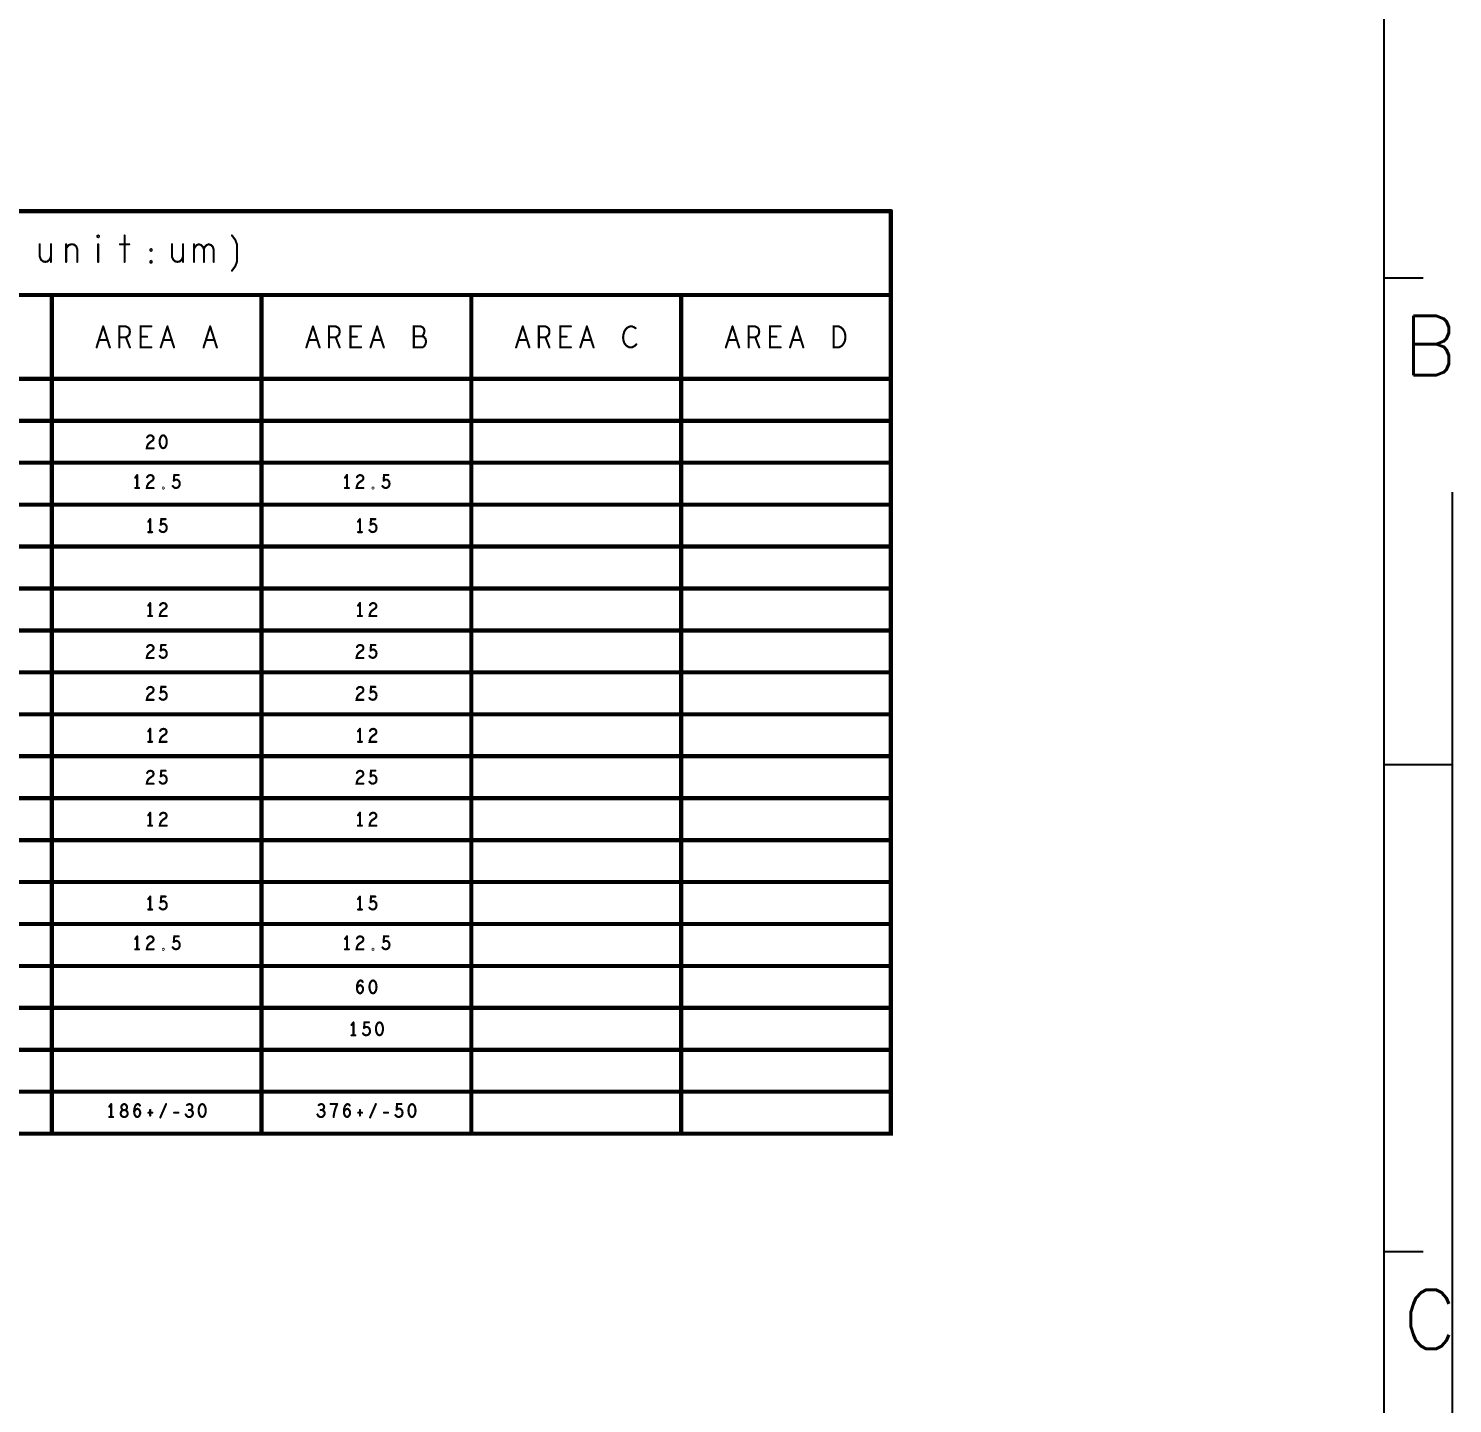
# Model space of a CAD drawing. Header units: millimetres. Extents: x 3362 to 3827, y -139 to 191.
# Drawn here: x 3741 to 3827.2, y 24.8 to 108.1 of the extents above; entities that cross this region are included whole.
import ezdxf

# ---------------------------------------------------------------- set-up
doc = ezdxf.new("R2010")
doc.units = ezdxf.units.MM
doc.header["$LTSCALE"] = 23.1
doc.linetypes.add('PHANTOM', pattern=[29.5, 9.5, -1.5, 3, -1.5, 3, -1.5, 9.5])
doc.layers.get('0').update_dxf_attribs({"linetype": 'CONTINUOUS'})
doc.layers.add('0PAPERF', color=2, linetype='PHANTOM', plot=False)
doc.styles.add('SIMPLEX', font='simplex.shx')

# ---------------------------------------------------------------- blocks, each defined once
blk = doc.blocks.new('PAD_R1')
at = {"const_width": 0.5}
blk.add_lwpolyline([(0.25, 0, 1), (-0.25, 0, 1)], format="xyb", close=True, dxfattribs=at)

msp = doc.modelspace()

# ---------------------------------------------------------------- linework, layer by layer
for p, q in [((3823.1, -133.505), (3823.1, 181.48)), ((3823.1, 93.001), (3825.46, 93.001)), ((3823.1, 63.508), (3827.229, 63.508)), ((3823.1, 34.015), (3825.46, 34.015))]:
    msp.add_line(p, q)
for points, const_width in [([(3793.227, 97.034), (3670.037, 97.034)], 0.254), ([(3780.771, 91.954), (3793.227, 91.954), (3793.227, 97.034)], 0.254), ([(3741.695, 95.027), (3741.695, 94.28), (3741.774, 94.094), (3741.894, 93.987), (3742.033, 93.96), (3742.172, 93.987), (3742.291, 94.094), (3742.371, 94.28)], 0.127), ([(3742.371, 93.96), (3742.371, 95.027)], 0.127), ([(3743.295, 94.76), (3743.375, 94.894), (3743.494, 95), (3743.653, 95.027), (3743.792, 95), (3743.912, 94.894), (3743.971, 94.707), (3743.971, 93.96)], 0.127), ([(3743.295, 93.96), (3743.295, 95.027)], 0.127), ([(3745.233, 95.027), (3745.233, 93.96)], 0.127), ([(3746.555, 95.027), (3747.112, 95.027)], 0.127), ([(3746.834, 95.56), (3746.834, 93.96)], 0.127), ([(3749.696, 95.027), (3749.696, 94.28), (3749.775, 94.094), (3749.895, 93.987), (3750.034, 93.96), (3750.173, 93.987), (3750.292, 94.094), (3750.372, 94.28)], 0.127), ([(3750.372, 93.96), (3750.372, 95.027)], 0.127), ([(3751.037, 94.734), (3751.097, 94.867), (3751.196, 94.974), (3751.336, 95.027), (3751.475, 94.974), (3751.574, 94.867), (3751.634, 94.734), (3751.634, 93.96)], 0.127), ([(3751.037, 93.96), (3751.037, 95.027)], 0.127), ([(3751.634, 94.734), (3751.694, 94.867), (3751.793, 94.974), (3751.933, 95.027), (3752.072, 94.974), (3752.171, 94.867), (3752.231, 94.707), (3752.231, 93.96)], 0.127), ([(3753.334, 93.427), (3753.533, 93.693), (3753.632, 93.96), (3753.632, 95.027), (3753.533, 95.294), (3753.334, 95.56)], 0.127), ([(3793.227, 91.954), (3793.227, 41.154), (3725.917, 41.154), (3725.917, 91.954), (3742.503, 91.954)], 0.254), ([(3742.427, 91.954), (3742.427, 41.154)], 0.254), ([(3742.503, 91.954), (3755.623, 91.954)], 0.254), ([(3755.127, 91.954), (3755.127, 41.154)], 0.254), ([(3755.623, 91.954), (3768.071, 91.954)], 0.254), ([(3767.827, 91.954), (3767.827, 41.154)], 0.254), ([(3768.071, 91.954), (3780.771, 91.954)], 0.254), ([(3780.527, 91.954), (3780.527, 41.154)], 0.254), ([(3745.136, 88.779), (3745.538, 90.049)], 0.127), ([(3745.538, 90.049), (3745.94, 88.779)], 0.127), ([(3746.512, 88.779), (3746.512, 90.049), (3746.914, 90.049), (3747.043, 89.985), (3747.123, 89.9), (3747.155, 89.731), (3747.123, 89.562), (3747.027, 89.456), (3746.914, 89.392), (3746.512, 89.392)], 0.127), ([(3748.451, 88.779), (3747.807, 88.779), (3747.807, 90.049), (3748.451, 90.049)], 0.127), ([(3749.022, 88.779), (3749.424, 90.049)], 0.127), ([(3749.424, 90.049), (3749.826, 88.779)], 0.127), ([(3751.613, 88.779), (3752.015, 90.049)], 0.127), ([(3752.015, 90.049), (3752.417, 88.779)], 0.127), ([(3757.836, 88.779), (3758.238, 90.049)], 0.127), ([(3758.238, 90.049), (3758.64, 88.779)], 0.127), ([(3759.212, 88.779), (3759.212, 90.049), (3759.614, 90.049), (3759.743, 89.985), (3759.823, 89.9), (3759.855, 89.731), (3759.823, 89.562), (3759.727, 89.456), (3759.614, 89.392), (3759.212, 89.392)], 0.127), ([(3761.151, 88.779), (3760.507, 88.779), (3760.507, 90.049), (3761.151, 90.049)], 0.127), ([(3761.722, 88.779), (3762.124, 90.049)], 0.127), ([(3762.124, 90.049), (3762.526, 88.779)], 0.127), ([(3764.844, 89.456), (3764.908, 89.519), (3764.956, 89.625), (3764.989, 89.773), (3764.956, 89.9), (3764.892, 89.985), (3764.779, 90.049), (3764.345, 90.049), (3764.345, 88.779), (3764.876, 88.779), (3764.989, 88.863), (3765.053, 88.99), (3765.085, 89.138), (3765.053, 89.287), (3764.956, 89.414), (3764.844, 89.456), (3764.345, 89.456)], 0.127), ([(3770.536, 88.779), (3770.938, 90.049)], 0.127), ([(3770.938, 90.049), (3771.34, 88.779)], 0.127), ([(3771.912, 88.779), (3771.912, 90.049), (3772.314, 90.049), (3772.443, 89.985), (3772.523, 89.9), (3772.555, 89.731), (3772.523, 89.562), (3772.427, 89.456), (3772.314, 89.392), (3771.912, 89.392)], 0.127), ([(3773.851, 88.779), (3773.207, 88.779), (3773.207, 90.049), (3773.851, 90.049)], 0.127), ([(3774.422, 88.779), (3774.824, 90.049)], 0.127), ([(3774.824, 90.049), (3775.226, 88.779)], 0.127), ([(3777.769, 89.943), (3777.672, 90.006), (3777.56, 90.049), (3777.431, 90.049), (3777.286, 89.985), (3777.174, 89.879), (3777.093, 89.752), (3777.029, 89.541), (3777.013, 89.35), (3777.045, 89.16), (3777.093, 89.033), (3777.19, 88.906), (3777.303, 88.821), (3777.415, 88.779), (3777.528, 88.779), (3777.64, 88.821), (3777.737, 88.884), (3777.817, 88.969)], 0.127), ([(3783.236, 88.779), (3783.638, 90.049)], 0.127), ([(3783.638, 90.049), (3784.04, 88.779)], 0.127), ([(3784.612, 88.779), (3784.612, 90.049), (3785.014, 90.049), (3785.143, 89.985), (3785.223, 89.9), (3785.255, 89.731), (3785.223, 89.562), (3785.127, 89.456), (3785.014, 89.392), (3784.612, 89.392)], 0.127), ([(3786.551, 88.779), (3785.907, 88.779), (3785.907, 90.049), (3786.551, 90.049)], 0.127), ([(3787.122, 88.779), (3787.524, 90.049)], 0.127), ([(3787.524, 90.049), (3787.926, 88.779)], 0.127), ([(3745.795, 89.223), (3745.281, 89.223)], 0.127), ([(3746.914, 89.392), (3747.155, 88.779)], 0.127), ([(3748.193, 89.435), (3747.807, 89.435)], 0.127), ([(3749.682, 89.223), (3749.167, 89.223)], 0.127), ([(3752.272, 89.223), (3751.758, 89.223)], 0.127), ([(3758.495, 89.223), (3757.981, 89.223)], 0.127), ([(3759.614, 89.392), (3759.855, 88.779)], 0.127), ([(3760.893, 89.435), (3760.507, 89.435)], 0.127), ([(3762.382, 89.223), (3761.867, 89.223)], 0.127), ([(3771.195, 89.223), (3770.681, 89.223)], 0.127), ([(3772.314, 89.392), (3772.555, 88.779)], 0.127), ([(3773.593, 89.435), (3773.207, 89.435)], 0.127), ([(3775.082, 89.223), (3774.567, 89.223)], 0.127), ([(3783.895, 89.223), (3783.381, 89.223)], 0.127), ([(3785.014, 89.392), (3785.255, 88.779)], 0.127), ([(3786.293, 89.435), (3785.907, 89.435)], 0.127), ([(3787.782, 89.223), (3787.267, 89.223)], 0.127), ([(3670.037, 86.874), (3793.227, 86.874)], 0.254), ([(3670.037, 84.334), (3793.227, 84.334)], 0.254), ([(3748.198, 83.326), (3748.256, 83.405), (3748.324, 83.444), (3748.402, 83.457), (3748.5, 83.431), (3748.568, 83.365), (3748.587, 83.287), (3748.578, 83.208), (3748.539, 83.142), (3748.344, 83.011), (3748.256, 82.919), (3748.198, 82.788), (3748.178, 82.67), (3748.587, 82.67)], 0.127), ([(3670.037, 81.794), (3793.227, 81.794)], 0.254), ([(3747.596, 81.049), (3747.479, 80.891)], 0.127), ([(3747.596, 80.261), (3747.596, 81.049)], 0.127), ([(3748.198, 80.917), (3748.256, 80.996), (3748.324, 81.035), (3748.402, 81.049), (3748.5, 81.022), (3748.568, 80.957), (3748.587, 80.878), (3748.578, 80.799), (3748.539, 80.734), (3748.344, 80.602), (3748.256, 80.511), (3748.198, 80.379), (3748.178, 80.261), (3748.587, 80.261)], 0.127), ([(3749.812, 80.707), (3749.841, 81.049), (3750.104, 81.049)], 0.127), ([(3760.296, 81.049), (3760.179, 80.891)], 0.127), ([(3760.296, 80.261), (3760.296, 81.049)], 0.127), ([(3760.898, 80.917), (3760.956, 80.996), (3761.024, 81.035), (3761.102, 81.049), (3761.2, 81.022), (3761.268, 80.957), (3761.287, 80.878), (3761.278, 80.799), (3761.239, 80.734), (3761.044, 80.602), (3760.956, 80.511), (3760.898, 80.379), (3760.878, 80.261), (3761.287, 80.261)], 0.127), ([(3762.512, 80.707), (3762.541, 81.049), (3762.804, 81.049)], 0.127), ([(3747.479, 80.261), (3747.712, 80.261)], 0.127), ([(3749.744, 80.379), (3749.802, 80.314), (3749.87, 80.274), (3749.958, 80.261), (3750.045, 80.287), (3750.113, 80.34), (3750.162, 80.432), (3750.172, 80.537), (3750.153, 80.642), (3750.104, 80.707), (3750.036, 80.76), (3749.967, 80.773), (3749.899, 80.76), (3749.812, 80.707)], 0.127), ([(3760.179, 80.261), (3760.412, 80.261)], 0.127), ([(3762.444, 80.379), (3762.502, 80.314), (3762.57, 80.274), (3762.658, 80.261), (3762.745, 80.287), (3762.813, 80.34), (3762.862, 80.432), (3762.872, 80.537), (3762.853, 80.642), (3762.804, 80.707), (3762.736, 80.76), (3762.667, 80.773), (3762.599, 80.76), (3762.512, 80.707)], 0.127), ([(3685.277, 79.254), (3793.227, 79.254)], 0.254), ([(3748.383, 78.377), (3748.266, 78.22)], 0.127), ([(3748.266, 77.59), (3748.5, 77.59)], 0.127), ([(3748.383, 77.59), (3748.383, 78.377)], 0.127), ([(3748.956, 77.708), (3749.015, 77.642), (3749.083, 77.603), (3749.17, 77.59), (3749.258, 77.616), (3749.326, 77.669), (3749.375, 77.761), (3749.384, 77.865), (3749.365, 77.97), (3749.316, 78.036), (3749.248, 78.088), (3749.18, 78.102), (3749.112, 78.088), (3749.024, 78.036)], 0.127), ([(3749.024, 78.036), (3749.053, 78.377), (3749.316, 78.377)], 0.127), ([(3761.083, 78.377), (3760.966, 78.22)], 0.127), ([(3760.966, 77.59), (3761.2, 77.59)], 0.127), ([(3761.083, 77.59), (3761.083, 78.377)], 0.127), ([(3761.656, 77.708), (3761.715, 77.642), (3761.783, 77.603), (3761.87, 77.59), (3761.958, 77.616), (3762.026, 77.669), (3762.075, 77.761), (3762.084, 77.865), (3762.065, 77.97), (3762.016, 78.036), (3761.948, 78.088), (3761.88, 78.102), (3761.812, 78.088), (3761.724, 78.036)], 0.127), ([(3761.724, 78.036), (3761.753, 78.377), (3762.016, 78.377)], 0.127), ([(3670.037, 76.714), (3793.227, 76.714)], 0.254), ([(3670.037, 74.174), (3793.227, 74.174)], 0.254), ([(3748.383, 73.297), (3748.266, 73.14)], 0.127), ([(3748.383, 72.51), (3748.383, 73.297)], 0.127), ([(3748.985, 73.166), (3749.044, 73.245), (3749.112, 73.284), (3749.19, 73.297), (3749.287, 73.271), (3749.355, 73.205), (3749.375, 73.127), (3749.365, 73.048), (3749.326, 72.982), (3749.131, 72.851), (3749.044, 72.759), (3748.985, 72.628), (3748.966, 72.51), (3749.375, 72.51)], 0.127), ([(3761.083, 73.297), (3760.966, 73.14)], 0.127), ([(3761.083, 72.51), (3761.083, 73.297)], 0.127), ([(3761.685, 73.166), (3761.744, 73.245), (3761.812, 73.284), (3761.89, 73.297), (3761.987, 73.271), (3762.055, 73.205), (3762.075, 73.127), (3762.065, 73.048), (3762.026, 72.982), (3761.831, 72.851), (3761.744, 72.759), (3761.685, 72.628), (3761.666, 72.51), (3762.075, 72.51)], 0.127), ([(3748.266, 72.51), (3748.5, 72.51)], 0.127), ([(3760.966, 72.51), (3761.2, 72.51)], 0.127), ([(3670.037, 71.634), (3793.227, 71.634)], 0.254), ([(3748.198, 70.626), (3748.256, 70.705), (3748.324, 70.744), (3748.402, 70.757), (3748.5, 70.731), (3748.568, 70.665), (3748.587, 70.587), (3748.578, 70.508), (3748.539, 70.442), (3748.344, 70.311), (3748.256, 70.219), (3748.198, 70.088), (3748.178, 69.97), (3748.587, 69.97)], 0.127), ([(3749.024, 70.416), (3749.053, 70.757), (3749.316, 70.757)], 0.127), ([(3760.898, 70.626), (3760.956, 70.705), (3761.024, 70.744), (3761.102, 70.757), (3761.2, 70.731), (3761.268, 70.665), (3761.287, 70.587), (3761.278, 70.508), (3761.239, 70.442), (3761.044, 70.311), (3760.956, 70.219), (3760.898, 70.088), (3760.878, 69.97), (3761.287, 69.97)], 0.127), ([(3761.724, 70.416), (3761.753, 70.757), (3762.016, 70.757)], 0.127), ([(3748.956, 70.088), (3749.015, 70.022), (3749.083, 69.983), (3749.17, 69.97), (3749.258, 69.996), (3749.326, 70.049), (3749.375, 70.141), (3749.384, 70.245), (3749.365, 70.35), (3749.316, 70.416), (3749.248, 70.468), (3749.18, 70.482), (3749.112, 70.468), (3749.024, 70.416)], 0.127), ([(3761.656, 70.088), (3761.715, 70.022), (3761.783, 69.983), (3761.87, 69.97), (3761.958, 69.996), (3762.026, 70.049), (3762.075, 70.141), (3762.084, 70.245), (3762.065, 70.35), (3762.016, 70.416), (3761.948, 70.468), (3761.88, 70.482), (3761.812, 70.468), (3761.724, 70.416)], 0.127), ([(3670.037, 69.094), (3793.227, 69.094)], 0.254), ([(3748.198, 68.086), (3748.256, 68.165), (3748.324, 68.204), (3748.402, 68.217), (3748.5, 68.191), (3748.568, 68.125), (3748.587, 68.047), (3748.578, 67.968), (3748.539, 67.902), (3748.344, 67.771), (3748.256, 67.679), (3748.198, 67.548), (3748.178, 67.43), (3748.587, 67.43)], 0.127), ([(3749.024, 67.876), (3749.053, 68.217), (3749.316, 68.217)], 0.127), ([(3760.898, 68.086), (3760.956, 68.165), (3761.024, 68.204), (3761.102, 68.217), (3761.2, 68.191), (3761.268, 68.125), (3761.287, 68.047), (3761.278, 67.968), (3761.239, 67.902), (3761.044, 67.771), (3760.956, 67.679), (3760.898, 67.548), (3760.878, 67.43), (3761.287, 67.43)], 0.127), ([(3761.724, 67.876), (3761.753, 68.217), (3762.016, 68.217)], 0.127), ([(3748.956, 67.548), (3749.015, 67.482), (3749.083, 67.443), (3749.17, 67.43), (3749.258, 67.456), (3749.326, 67.509), (3749.375, 67.601), (3749.384, 67.705), (3749.365, 67.81), (3749.316, 67.876), (3749.248, 67.928), (3749.18, 67.942), (3749.112, 67.928), (3749.024, 67.876)], 0.127), ([(3761.656, 67.548), (3761.715, 67.482), (3761.783, 67.443), (3761.87, 67.43), (3761.958, 67.456), (3762.026, 67.509), (3762.075, 67.601), (3762.084, 67.705), (3762.065, 67.81), (3762.016, 67.876), (3761.948, 67.928), (3761.88, 67.942), (3761.812, 67.928), (3761.724, 67.876)], 0.127), ([(3685.277, 58.934), (3670.037, 58.934), (3670.037, 61.474), (3670.037, 64.014), (3670.037, 66.554), (3793.227, 66.554)], 0.254), ([(3748.383, 65.677), (3748.266, 65.52)], 0.127), ([(3748.383, 64.89), (3748.383, 65.677)], 0.127), ([(3748.985, 65.546), (3749.044, 65.625), (3749.112, 65.664), (3749.19, 65.677), (3749.287, 65.651), (3749.355, 65.585), (3749.375, 65.507), (3749.365, 65.428), (3749.326, 65.362), (3749.131, 65.231), (3749.044, 65.139), (3748.985, 65.008), (3748.966, 64.89), (3749.375, 64.89)], 0.127), ([(3761.083, 65.677), (3760.966, 65.52)], 0.127), ([(3761.083, 64.89), (3761.083, 65.677)], 0.127), ([(3761.685, 65.546), (3761.744, 65.625), (3761.812, 65.664), (3761.89, 65.677), (3761.987, 65.651), (3762.055, 65.585), (3762.075, 65.507), (3762.065, 65.428), (3762.026, 65.362), (3761.831, 65.231), (3761.744, 65.139), (3761.685, 65.008), (3761.666, 64.89), (3762.075, 64.89)], 0.127), ([(3748.266, 64.89), (3748.5, 64.89)], 0.127), ([(3760.966, 64.89), (3761.2, 64.89)], 0.127), ([(3670.037, 64.014), (3793.227, 64.014)], 0.254), ([(3748.198, 63.006), (3748.256, 63.085), (3748.324, 63.124), (3748.402, 63.137), (3748.5, 63.111), (3748.568, 63.045), (3748.587, 62.967), (3748.578, 62.888), (3748.539, 62.822), (3748.344, 62.691), (3748.256, 62.599), (3748.198, 62.468), (3748.178, 62.35), (3748.587, 62.35)], 0.127), ([(3749.024, 62.796), (3749.053, 63.137), (3749.316, 63.137)], 0.127), ([(3760.898, 63.006), (3760.956, 63.085), (3761.024, 63.124), (3761.102, 63.137), (3761.2, 63.111), (3761.268, 63.045), (3761.287, 62.967), (3761.278, 62.888), (3761.239, 62.822), (3761.044, 62.691), (3760.956, 62.599), (3760.898, 62.468), (3760.878, 62.35), (3761.287, 62.35)], 0.127), ([(3761.724, 62.796), (3761.753, 63.137), (3762.016, 63.137)], 0.127), ([(3748.956, 62.468), (3749.015, 62.402), (3749.083, 62.363), (3749.17, 62.35), (3749.258, 62.376), (3749.326, 62.429), (3749.375, 62.521), (3749.384, 62.625), (3749.365, 62.73), (3749.316, 62.796), (3749.248, 62.848), (3749.18, 62.862), (3749.112, 62.848), (3749.024, 62.796)], 0.127), ([(3761.656, 62.468), (3761.715, 62.402), (3761.783, 62.363), (3761.87, 62.35), (3761.958, 62.376), (3762.026, 62.429), (3762.075, 62.521), (3762.084, 62.625), (3762.065, 62.73), (3762.016, 62.796), (3761.948, 62.848), (3761.88, 62.862), (3761.812, 62.848), (3761.724, 62.796)], 0.127), ([(3670.037, 61.474), (3793.227, 61.474)], 0.254), ([(3685.277, 61.474), (3685.277, 58.934), (3793.227, 58.934)], 0.254), ([(3748.383, 60.597), (3748.266, 60.44)], 0.127), ([(3748.383, 59.81), (3748.383, 60.597)], 0.127), ([(3748.985, 60.466), (3749.044, 60.545), (3749.112, 60.584), (3749.19, 60.597), (3749.287, 60.571), (3749.355, 60.505), (3749.375, 60.427), (3749.365, 60.348), (3749.326, 60.282), (3749.131, 60.151), (3749.044, 60.059), (3748.985, 59.928), (3748.966, 59.81), (3749.375, 59.81)], 0.127), ([(3761.083, 60.597), (3760.966, 60.44)], 0.127), ([(3761.083, 59.81), (3761.083, 60.597)], 0.127), ([(3761.685, 60.466), (3761.744, 60.545), (3761.812, 60.584), (3761.89, 60.597), (3761.987, 60.571), (3762.055, 60.505), (3762.075, 60.427), (3762.065, 60.348), (3762.026, 60.282), (3761.831, 60.151), (3761.744, 60.059), (3761.685, 59.928), (3761.666, 59.81), (3762.075, 59.81)], 0.127), ([(3748.266, 59.81), (3748.5, 59.81)], 0.127), ([(3760.966, 59.81), (3761.2, 59.81)], 0.127), ([(3670.037, 56.394), (3793.227, 56.394)], 0.254), ([(3748.383, 55.517), (3748.266, 55.36)], 0.127), ([(3748.383, 54.73), (3748.383, 55.517)], 0.127), ([(3748.956, 54.848), (3749.015, 54.782), (3749.083, 54.743), (3749.17, 54.73), (3749.258, 54.756), (3749.326, 54.809), (3749.375, 54.901), (3749.384, 55.005), (3749.365, 55.11), (3749.316, 55.176), (3749.248, 55.228), (3749.18, 55.242), (3749.112, 55.228), (3749.024, 55.176)], 0.127), ([(3749.024, 55.176), (3749.053, 55.517), (3749.316, 55.517)], 0.127), ([(3761.083, 55.517), (3760.966, 55.36)], 0.127), ([(3761.083, 54.73), (3761.083, 55.517)], 0.127), ([(3761.656, 54.848), (3761.715, 54.782), (3761.783, 54.743), (3761.87, 54.73), (3761.958, 54.756), (3762.026, 54.809), (3762.075, 54.901), (3762.084, 55.005), (3762.065, 55.11), (3762.016, 55.176), (3761.948, 55.228), (3761.88, 55.242), (3761.812, 55.228), (3761.724, 55.176)], 0.127), ([(3761.724, 55.176), (3761.753, 55.517), (3762.016, 55.517)], 0.127), ([(3748.266, 54.73), (3748.5, 54.73)], 0.127), ([(3760.966, 54.73), (3761.2, 54.73)], 0.127), ([(3685.277, 53.854), (3793.227, 53.854)], 0.254), ([(3747.596, 53.109), (3747.479, 52.951)], 0.127), ([(3747.596, 52.321), (3747.596, 53.109)], 0.127), ([(3748.198, 52.977), (3748.256, 53.056), (3748.324, 53.095), (3748.402, 53.109), (3748.5, 53.082), (3748.568, 53.017), (3748.587, 52.938), (3748.578, 52.859), (3748.539, 52.794), (3748.344, 52.662), (3748.256, 52.571), (3748.198, 52.439), (3748.178, 52.321), (3748.587, 52.321)], 0.127), ([(3749.744, 52.439), (3749.802, 52.374), (3749.87, 52.334), (3749.958, 52.321), (3750.045, 52.347), (3750.113, 52.4), (3750.162, 52.492), (3750.172, 52.597), (3750.153, 52.702), (3750.104, 52.767), (3750.036, 52.82), (3749.967, 52.833), (3749.899, 52.82), (3749.812, 52.767)], 0.127), ([(3749.812, 52.767), (3749.841, 53.109), (3750.104, 53.109)], 0.127), ([(3760.296, 53.109), (3760.179, 52.951)], 0.127), ([(3760.296, 52.321), (3760.296, 53.109)], 0.127), ([(3760.898, 52.977), (3760.956, 53.056), (3761.024, 53.095), (3761.102, 53.109), (3761.2, 53.082), (3761.268, 53.017), (3761.287, 52.938), (3761.278, 52.859), (3761.239, 52.794), (3761.044, 52.662), (3760.956, 52.571), (3760.898, 52.439), (3760.878, 52.321), (3761.287, 52.321)], 0.127), ([(3762.444, 52.439), (3762.502, 52.374), (3762.57, 52.334), (3762.658, 52.321), (3762.745, 52.347), (3762.813, 52.4), (3762.862, 52.492), (3762.872, 52.597), (3762.853, 52.702), (3762.804, 52.767), (3762.736, 52.82), (3762.667, 52.833), (3762.599, 52.82), (3762.512, 52.767)], 0.127), ([(3762.512, 52.767), (3762.541, 53.109), (3762.804, 53.109)], 0.127), ([(3747.479, 52.321), (3747.712, 52.321)], 0.127), ([(3760.179, 52.321), (3760.412, 52.321)], 0.127), ([(3793.227, 51.314), (3670.037, 51.314), (3670.037, 41.154), (3725.917, 41.154)], 0.254), ([(3760.898, 49.978), (3760.966, 50.07), (3761.024, 50.122), (3761.102, 50.148), (3761.171, 50.122), (3761.219, 50.07), (3761.258, 49.991), (3761.268, 49.899), (3761.258, 49.821), (3761.219, 49.742), (3761.161, 49.676), (3761.093, 49.65), (3761.015, 49.676), (3760.947, 49.755), (3760.908, 49.873), (3760.898, 50.004), (3760.917, 50.175), (3760.947, 50.267), (3760.995, 50.359), (3761.063, 50.424), (3761.132, 50.437), (3761.2, 50.411), (3761.249, 50.345)], 0.127), ([(3670.037, 48.774), (3793.227, 48.774)], 0.254), ([(3760.689, 47.897), (3760.572, 47.74)], 0.127), ([(3760.689, 47.11), (3760.689, 47.897)], 0.127), ([(3761.262, 47.228), (3761.321, 47.162), (3761.389, 47.123), (3761.477, 47.11), (3761.564, 47.136), (3761.632, 47.189), (3761.681, 47.281), (3761.691, 47.385), (3761.671, 47.49), (3761.623, 47.556), (3761.555, 47.608), (3761.486, 47.622), (3761.418, 47.608), (3761.331, 47.556)], 0.127), ([(3761.331, 47.556), (3761.36, 47.897), (3761.623, 47.897)], 0.127), ([(3760.572, 47.11), (3760.806, 47.11)], 0.127), ([(3670.037, 46.234), (3793.227, 46.234)], 0.254), ([(3670.037, 43.694), (3793.227, 43.694)], 0.254), ([(3746.021, 42.949), (3745.904, 42.791)], 0.127), ([(3746.021, 42.161), (3746.021, 42.949)], 0.127), ([(3747.411, 42.489), (3747.479, 42.581), (3747.537, 42.634), (3747.615, 42.66), (3747.683, 42.634), (3747.732, 42.581), (3747.771, 42.502), (3747.78, 42.411), (3747.771, 42.332), (3747.732, 42.253), (3747.673, 42.187), (3747.605, 42.161), (3747.527, 42.187), (3747.459, 42.266), (3747.42, 42.384), (3747.411, 42.516), (3747.43, 42.686), (3747.459, 42.778), (3747.508, 42.87), (3747.576, 42.935), (3747.644, 42.949), (3747.712, 42.922), (3747.761, 42.857)], 0.127), ([(3748.276, 42.424), (3748.509, 42.424)], 0.127), ([(3748.383, 42.594), (3748.383, 42.253)], 0.127), ([(3748.995, 42.135), (3749.346, 42.949)], 0.127), ([(3749.831, 42.424), (3750.084, 42.424)], 0.127), ([(3750.531, 42.319), (3750.589, 42.227), (3750.667, 42.174), (3750.755, 42.161), (3750.833, 42.174), (3750.911, 42.24), (3750.959, 42.319), (3750.969, 42.397), (3750.95, 42.489), (3750.882, 42.555), (3750.813, 42.581), (3750.726, 42.581)], 0.127), ([(3750.813, 42.581), (3750.872, 42.62), (3750.92, 42.686), (3750.94, 42.765), (3750.92, 42.844), (3750.872, 42.909), (3750.784, 42.949), (3750.696, 42.935), (3750.609, 42.883)], 0.127), ([(3758.507, 42.319), (3758.565, 42.227), (3758.643, 42.174), (3758.73, 42.161), (3758.808, 42.174), (3758.886, 42.24), (3758.935, 42.319), (3758.945, 42.397), (3758.925, 42.489), (3758.857, 42.555), (3758.789, 42.581), (3758.701, 42.581)], 0.127), ([(3758.789, 42.581), (3758.847, 42.62), (3758.896, 42.686), (3758.916, 42.765), (3758.896, 42.844), (3758.847, 42.909), (3758.76, 42.949), (3758.672, 42.935), (3758.584, 42.883)], 0.127), ([(3759.703, 42.949), (3759.313, 42.949)], 0.127), ([(3759.489, 42.161), (3759.508, 42.332), (3759.537, 42.476), (3759.576, 42.607), (3759.625, 42.752), (3759.703, 42.949)], 0.127), ([(3760.111, 42.489), (3760.179, 42.581), (3760.237, 42.634), (3760.315, 42.66), (3760.383, 42.634), (3760.432, 42.581), (3760.471, 42.502), (3760.48, 42.411), (3760.471, 42.332), (3760.432, 42.253), (3760.373, 42.187), (3760.305, 42.161), (3760.227, 42.187), (3760.159, 42.266), (3760.12, 42.384), (3760.111, 42.516), (3760.13, 42.686), (3760.159, 42.778), (3760.208, 42.87), (3760.276, 42.935), (3760.344, 42.949), (3760.412, 42.922), (3760.461, 42.857)], 0.127), ([(3760.976, 42.424), (3761.209, 42.424)], 0.127), ([(3761.083, 42.594), (3761.083, 42.253)], 0.127), ([(3761.695, 42.135), (3762.046, 42.949)], 0.127), ([(3762.531, 42.424), (3762.784, 42.424)], 0.127), ([(3763.231, 42.279), (3763.289, 42.214), (3763.357, 42.174), (3763.445, 42.161), (3763.533, 42.187), (3763.601, 42.24), (3763.65, 42.332), (3763.659, 42.437), (3763.64, 42.542), (3763.591, 42.607), (3763.523, 42.66), (3763.455, 42.673), (3763.387, 42.66), (3763.299, 42.607)], 0.127), ([(3763.299, 42.607), (3763.328, 42.949), (3763.591, 42.949)], 0.127), ([(3745.904, 42.161), (3746.138, 42.161)], 0.127)]:
    msp.add_lwpolyline(points, dxfattribs=dict(const_width=const_width))
at = {"const_width": 0.127}
for points in [[(3745.233, 95.454), (3745.193, 95.48), (3745.193, 95.534), (3745.233, 95.56), (3745.273, 95.534), (3745.273, 95.48)], [(3748.434, 94.627), (3748.394, 94.654), (3748.394, 94.707), (3748.434, 94.734), (3748.474, 94.707), (3748.474, 94.654)], [(3748.434, 93.907), (3748.394, 93.934), (3748.394, 93.987), (3748.434, 94.014), (3748.474, 93.987), (3748.474, 93.934)], [(3789.761, 88.779), (3789.761, 90.049), (3790.083, 90.049), (3790.212, 89.985), (3790.308, 89.9), (3790.389, 89.773), (3790.453, 89.625), (3790.469, 89.414), (3790.453, 89.202), (3790.389, 89.054), (3790.308, 88.927), (3790.212, 88.842), (3790.083, 88.779)], [(3749.17, 83.457), (3749.092, 83.431), (3749.034, 83.365), (3748.995, 83.287), (3748.966, 83.182), (3748.956, 83.064), (3748.966, 82.945), (3748.995, 82.841), (3749.034, 82.762), (3749.092, 82.696), (3749.17, 82.67), (3749.248, 82.696), (3749.307, 82.762), (3749.346, 82.841), (3749.375, 82.945), (3749.384, 83.064), (3749.375, 83.182), (3749.346, 83.287), (3749.307, 83.365), (3749.248, 83.431)], [(3749.17, 80.235), (3749.151, 80.248), (3749.151, 80.274), (3749.17, 80.287), (3749.19, 80.274), (3749.19, 80.248)], [(3761.87, 80.235), (3761.851, 80.248), (3761.851, 80.274), (3761.87, 80.287), (3761.89, 80.274), (3761.89, 80.248)], [(3749.17, 52.295), (3749.151, 52.308), (3749.151, 52.334), (3749.17, 52.347), (3749.19, 52.334), (3749.19, 52.308)], [(3761.87, 52.295), (3761.851, 52.308), (3761.851, 52.334), (3761.87, 52.347), (3761.89, 52.334), (3761.89, 52.308)], [(3761.87, 50.437), (3761.792, 50.411), (3761.734, 50.345), (3761.695, 50.267), (3761.666, 50.162), (3761.656, 50.044), (3761.666, 49.925), (3761.695, 49.821), (3761.734, 49.742), (3761.792, 49.676), (3761.87, 49.65), (3761.948, 49.676), (3762.007, 49.742), (3762.046, 49.821), (3762.075, 49.925), (3762.084, 50.044), (3762.075, 50.162), (3762.046, 50.267), (3762.007, 50.345), (3761.948, 50.411)], [(3762.264, 47.897), (3762.186, 47.871), (3762.128, 47.805), (3762.089, 47.727), (3762.06, 47.622), (3762.05, 47.504), (3762.06, 47.385), (3762.089, 47.281), (3762.128, 47.202), (3762.186, 47.136), (3762.264, 47.11), (3762.342, 47.136), (3762.4, 47.202), (3762.439, 47.281), (3762.468, 47.385), (3762.478, 47.504), (3762.468, 47.622), (3762.439, 47.727), (3762.4, 47.805), (3762.342, 47.871)], [(3746.808, 42.161), (3746.876, 42.174), (3746.954, 42.214), (3747.003, 42.279), (3747.022, 42.371), (3747.003, 42.463), (3746.945, 42.542), (3746.857, 42.581), (3746.759, 42.581), (3746.701, 42.607), (3746.652, 42.673), (3746.633, 42.765), (3746.662, 42.857), (3746.73, 42.922), (3746.808, 42.949), (3746.886, 42.922), (3746.954, 42.857), (3746.983, 42.765), (3746.964, 42.673), (3746.915, 42.607), (3746.857, 42.581), (3746.759, 42.581), (3746.672, 42.542), (3746.613, 42.463), (3746.594, 42.371), (3746.613, 42.279), (3746.662, 42.214), (3746.74, 42.174)], [(3751.533, 42.949), (3751.455, 42.922), (3751.396, 42.857), (3751.357, 42.778), (3751.328, 42.673), (3751.318, 42.555), (3751.328, 42.437), (3751.357, 42.332), (3751.396, 42.253), (3751.455, 42.187), (3751.533, 42.161), (3751.61, 42.187), (3751.669, 42.253), (3751.708, 42.332), (3751.737, 42.437), (3751.747, 42.555), (3751.737, 42.673), (3751.708, 42.778), (3751.669, 42.857), (3751.61, 42.922)], [(3764.233, 42.949), (3764.155, 42.922), (3764.096, 42.857), (3764.057, 42.778), (3764.028, 42.673), (3764.018, 42.555), (3764.028, 42.437), (3764.057, 42.332), (3764.096, 42.253), (3764.155, 42.187), (3764.233, 42.161), (3764.31, 42.187), (3764.369, 42.253), (3764.408, 42.332), (3764.437, 42.437), (3764.447, 42.555), (3764.437, 42.673), (3764.408, 42.778), (3764.369, 42.857), (3764.31, 42.922)]]:
    msp.add_lwpolyline(points, close=True, dxfattribs=at)
at = {"layer": '0PAPERF'}
msp.add_line((3827.229, -139.449), (3827.229, 191.387), dxfattribs=at)

# ---------------------------------------------------------------- block references
for p, xscale, yscale in [((3793.227, 97.034), 0.254, 0.254), ((3793.227, 97.034), 0.254, 0.254), ((3741.695, 95.027), 0.127, 0.127), ((3742.371, 95.027), 0.127, 0.127), ((3743.295, 95.027), 0.127, 0.127), ((3745.233, 95.027), 0.127, 0.127), ((3746.555, 95.027), 0.127, 0.127), ((3746.834, 95.56), 0.127, 0.127), ((3747.112, 95.027), 0.127, 0.127), ((3749.696, 95.027), 0.127, 0.127), ((3750.372, 95.027), 0.127, 0.127), ((3751.037, 95.027), 0.127, 0.127), ((3753.334, 95.56), 0.127, 0.127), ((3742.371, 94.28), 0.127, 0.127), ((3742.371, 93.96), 0.127, 0.127), ((3743.295, 94.76), 0.127, 0.127), ((3743.295, 93.96), 0.127, 0.127), ((3743.971, 93.96), 0.127, 0.127), ((3745.233, 93.96), 0.127, 0.127), ((3746.834, 93.96), 0.127, 0.127), ((3750.372, 94.28), 0.127, 0.127), ((3750.372, 93.96), 0.127, 0.127), ((3751.037, 94.734), 0.127, 0.127), ((3751.037, 93.96), 0.127, 0.127), ((3751.634, 94.734), 0.127, 0.127), ((3751.634, 93.96), 0.127, 0.127), ((3752.231, 93.96), 0.127, 0.127), ((3753.334, 93.427), 0.127, 0.127), ((3742.427, 91.954), 0.254, 0.254), ((3742.503, 91.954), 0.254, 0.254), ((3742.503, 91.954), 0.254, 0.254), ((3755.127, 91.954), 0.254, 0.254), ((3755.623, 91.954), 0.254, 0.254), ((3755.623, 91.954), 0.254, 0.254), ((3767.827, 91.954), 0.254, 0.254), ((3768.071, 91.954), 0.254, 0.254), ((3768.071, 91.954), 0.254, 0.254), ((3780.527, 91.954), 0.254, 0.254), ((3780.771, 91.954), 0.254, 0.254), ((3780.771, 91.954), 0.254, 0.254), ((3793.227, 91.954), 0.254, 0.254), ((3745.538, 90.049), 0.127, 0.127), ((3745.538, 90.049), 0.127, 0.127), ((3748.451, 90.049), 0.127, 0.127), ((3749.424, 90.049), 0.127, 0.127), ((3749.424, 90.049), 0.127, 0.127), ((3752.015, 90.049), 0.127, 0.127), ((3752.015, 90.049), 0.127, 0.127), ((3758.238, 90.049), 0.127, 0.127), ((3758.238, 90.049), 0.127, 0.127), ((3761.151, 90.049), 0.127, 0.127), ((3762.124, 90.049), 0.127, 0.127), ((3762.124, 90.049), 0.127, 0.127), ((3770.938, 90.049), 0.127, 0.127), ((3770.938, 90.049), 0.127, 0.127), ((3773.851, 90.049), 0.127, 0.127), ((3774.824, 90.049), 0.127, 0.127), ((3774.824, 90.049), 0.127, 0.127), ((3777.769, 89.943), 0.127, 0.127), ((3783.638, 90.049), 0.127, 0.127), ((3783.638, 90.049), 0.127, 0.127), ((3786.551, 90.049), 0.127, 0.127), ((3787.524, 90.049), 0.127, 0.127), ((3787.524, 90.049), 0.127, 0.127), ((3745.136, 88.779), 0.127, 0.127), ((3745.281, 89.223), 0.127, 0.127), ((3745.795, 89.223), 0.127, 0.127), ((3745.94, 88.779), 0.127, 0.127), ((3746.512, 89.392), 0.127, 0.127), ((3746.512, 88.779), 0.127, 0.127), ((3746.914, 89.392), 0.127, 0.127), ((3747.155, 88.779), 0.127, 0.127), ((3747.807, 89.435), 0.127, 0.127), ((3748.193, 89.435), 0.127, 0.127), ((3748.451, 88.779), 0.127, 0.127), ((3749.022, 88.779), 0.127, 0.127), ((3749.167, 89.223), 0.127, 0.127), ((3749.682, 89.223), 0.127, 0.127), ((3749.826, 88.779), 0.127, 0.127), ((3751.613, 88.779), 0.127, 0.127), ((3751.758, 89.223), 0.127, 0.127), ((3752.272, 89.223), 0.127, 0.127), ((3752.417, 88.779), 0.127, 0.127), ((3757.836, 88.779), 0.127, 0.127), ((3757.981, 89.223), 0.127, 0.127), ((3758.495, 89.223), 0.127, 0.127), ((3758.64, 88.779), 0.127, 0.127), ((3759.212, 89.392), 0.127, 0.127), ((3759.212, 88.779), 0.127, 0.127), ((3759.614, 89.392), 0.127, 0.127), ((3759.855, 88.779), 0.127, 0.127), ((3760.507, 89.435), 0.127, 0.127), ((3760.893, 89.435), 0.127, 0.127), ((3761.151, 88.779), 0.127, 0.127), ((3761.722, 88.779), 0.127, 0.127), ((3761.867, 89.223), 0.127, 0.127), ((3762.382, 89.223), 0.127, 0.127), ((3762.526, 88.779), 0.127, 0.127), ((3764.345, 89.456), 0.127, 0.127), ((3764.844, 89.456), 0.127, 0.127), ((3770.536, 88.779), 0.127, 0.127), ((3770.681, 89.223), 0.127, 0.127), ((3771.195, 89.223), 0.127, 0.127), ((3771.34, 88.779), 0.127, 0.127), ((3771.912, 89.392), 0.127, 0.127), ((3771.912, 88.779), 0.127, 0.127), ((3772.314, 89.392), 0.127, 0.127), ((3772.555, 88.779), 0.127, 0.127), ((3773.207, 89.435), 0.127, 0.127), ((3773.593, 89.435), 0.127, 0.127), ((3773.851, 88.779), 0.127, 0.127), ((3774.422, 88.779), 0.127, 0.127), ((3774.567, 89.223), 0.127, 0.127), ((3775.082, 89.223), 0.127, 0.127), ((3775.226, 88.779), 0.127, 0.127), ((3777.817, 88.969), 0.127, 0.127), ((3783.236, 88.779), 0.127, 0.127), ((3783.381, 89.223), 0.127, 0.127), ((3783.895, 89.223), 0.127, 0.127), ((3784.04, 88.779), 0.127, 0.127), ((3784.612, 89.392), 0.127, 0.127), ((3784.612, 88.779), 0.127, 0.127), ((3785.014, 89.392), 0.127, 0.127), ((3785.255, 88.779), 0.127, 0.127), ((3785.907, 89.435), 0.127, 0.127), ((3786.293, 89.435), 0.127, 0.127), ((3786.551, 88.779), 0.127, 0.127), ((3787.122, 88.779), 0.127, 0.127), ((3787.267, 89.223), 0.127, 0.127), ((3787.782, 89.223), 0.127, 0.127), ((3787.926, 88.779), 0.127, 0.127), ((3793.227, 86.874), 0.254, 0.254), ((3793.227, 84.334), 0.254, 0.254), ((3748.198, 83.326), 0.127, 0.127), ((3748.587, 82.67), 0.127, 0.127), ((3793.227, 81.794), 0.254, 0.254), ((3747.596, 81.049), 0.127, 0.127), ((3747.596, 81.049), 0.127, 0.127), ((3750.104, 81.049), 0.127, 0.127), ((3760.296, 81.049), 0.127, 0.127), ((3760.296, 81.049), 0.127, 0.127), ((3762.804, 81.049), 0.127, 0.127), ((3747.479, 80.891), 0.127, 0.127), ((3747.479, 80.261), 0.127, 0.127), ((3747.596, 80.261), 0.127, 0.127), ((3747.712, 80.261), 0.127, 0.127), ((3748.198, 80.917), 0.127, 0.127), ((3748.587, 80.261), 0.127, 0.127), ((3749.744, 80.379), 0.127, 0.127), ((3749.812, 80.707), 0.127, 0.127), ((3749.812, 80.707), 0.127, 0.127), ((3760.179, 80.891), 0.127, 0.127), ((3760.179, 80.261), 0.127, 0.127), ((3760.296, 80.261), 0.127, 0.127), ((3760.412, 80.261), 0.127, 0.127), ((3760.898, 80.917), 0.127, 0.127), ((3761.287, 80.261), 0.127, 0.127), ((3762.444, 80.379), 0.127, 0.127), ((3762.512, 80.707), 0.127, 0.127), ((3762.512, 80.707), 0.127, 0.127), ((3793.227, 79.254), 0.254, 0.254), ((3748.266, 78.22), 0.127, 0.127), ((3748.266, 77.59), 0.127, 0.127), ((3748.383, 78.377), 0.127, 0.127), ((3748.383, 78.377), 0.127, 0.127), ((3748.383, 77.59), 0.127, 0.127), ((3748.5, 77.59), 0.127, 0.127), ((3748.956, 77.708), 0.127, 0.127), ((3749.024, 78.036), 0.127, 0.127), ((3749.024, 78.036), 0.127, 0.127), ((3749.316, 78.377), 0.127, 0.127), ((3760.966, 78.22), 0.127, 0.127), ((3760.966, 77.59), 0.127, 0.127), ((3761.083, 78.377), 0.127, 0.127), ((3761.083, 78.377), 0.127, 0.127), ((3761.083, 77.59), 0.127, 0.127), ((3761.2, 77.59), 0.127, 0.127), ((3761.656, 77.708), 0.127, 0.127), ((3761.724, 78.036), 0.127, 0.127), ((3761.724, 78.036), 0.127, 0.127), ((3762.016, 78.377), 0.127, 0.127), ((3793.227, 76.714), 0.254, 0.254), ((3793.227, 74.174), 0.254, 0.254), ((3748.383, 73.297), 0.127, 0.127), ((3748.383, 73.297), 0.127, 0.127), ((3761.083, 73.297), 0.127, 0.127), ((3761.083, 73.297), 0.127, 0.127), ((3748.266, 73.14), 0.127, 0.127), ((3748.266, 72.51), 0.127, 0.127), ((3748.383, 72.51), 0.127, 0.127), ((3748.5, 72.51), 0.127, 0.127), ((3748.985, 73.166), 0.127, 0.127), ((3749.375, 72.51), 0.127, 0.127), ((3760.966, 73.14), 0.127, 0.127), ((3760.966, 72.51), 0.127, 0.127), ((3761.083, 72.51), 0.127, 0.127), ((3761.2, 72.51), 0.127, 0.127), ((3761.685, 73.166), 0.127, 0.127), ((3762.075, 72.51), 0.127, 0.127), ((3793.227, 71.634), 0.254, 0.254), ((3749.316, 70.757), 0.127, 0.127), ((3762.016, 70.757), 0.127, 0.127), ((3748.198, 70.626), 0.127, 0.127), ((3748.587, 69.97), 0.127, 0.127), ((3748.956, 70.088), 0.127, 0.127), ((3749.024, 70.416), 0.127, 0.127), ((3749.024, 70.416), 0.127, 0.127), ((3760.898, 70.626), 0.127, 0.127), ((3761.287, 69.97), 0.127, 0.127), ((3761.656, 70.088), 0.127, 0.127), ((3761.724, 70.416), 0.127, 0.127), ((3761.724, 70.416), 0.127, 0.127), ((3793.227, 69.094), 0.254, 0.254), ((3748.198, 68.086), 0.127, 0.127), ((3749.316, 68.217), 0.127, 0.127), ((3760.898, 68.086), 0.127, 0.127), ((3762.016, 68.217), 0.127, 0.127), ((3748.587, 67.43), 0.127, 0.127), ((3748.956, 67.548), 0.127, 0.127), ((3749.024, 67.876), 0.127, 0.127), ((3749.024, 67.876), 0.127, 0.127), ((3761.287, 67.43), 0.127, 0.127), ((3761.656, 67.548), 0.127, 0.127), ((3761.724, 67.876), 0.127, 0.127), ((3761.724, 67.876), 0.127, 0.127), ((3793.227, 66.554), 0.254, 0.254), ((3748.266, 65.52), 0.127, 0.127), ((3748.383, 65.677), 0.127, 0.127), ((3748.383, 65.677), 0.127, 0.127), ((3748.985, 65.546), 0.127, 0.127), ((3760.966, 65.52), 0.127, 0.127), ((3761.083, 65.677), 0.127, 0.127), ((3761.083, 65.677), 0.127, 0.127), ((3761.685, 65.546), 0.127, 0.127), ((3748.266, 64.89), 0.127, 0.127), ((3748.383, 64.89), 0.127, 0.127), ((3748.5, 64.89), 0.127, 0.127), ((3749.375, 64.89), 0.127, 0.127), ((3760.966, 64.89), 0.127, 0.127), ((3761.083, 64.89), 0.127, 0.127), ((3761.2, 64.89), 0.127, 0.127), ((3762.075, 64.89), 0.127, 0.127), ((3793.227, 64.014), 0.254, 0.254), ((3748.198, 63.006), 0.127, 0.127), ((3749.316, 63.137), 0.127, 0.127), ((3760.898, 63.006), 0.127, 0.127), ((3762.016, 63.137), 0.127, 0.127), ((3748.587, 62.35), 0.127, 0.127), ((3748.956, 62.468), 0.127, 0.127), ((3749.024, 62.796), 0.127, 0.127), ((3749.024, 62.796), 0.127, 0.127), ((3761.287, 62.35), 0.127, 0.127), ((3761.656, 62.468), 0.127, 0.127), ((3761.724, 62.796), 0.127, 0.127), ((3761.724, 62.796), 0.127, 0.127), ((3793.227, 61.474), 0.254, 0.254), ((3748.266, 60.44), 0.127, 0.127), ((3748.383, 60.597), 0.127, 0.127), ((3748.383, 60.597), 0.127, 0.127), ((3748.985, 60.466), 0.127, 0.127), ((3760.966, 60.44), 0.127, 0.127), ((3761.083, 60.597), 0.127, 0.127), ((3761.083, 60.597), 0.127, 0.127), ((3761.685, 60.466), 0.127, 0.127), ((3748.266, 59.81), 0.127, 0.127), ((3748.383, 59.81), 0.127, 0.127), ((3748.5, 59.81), 0.127, 0.127), ((3749.375, 59.81), 0.127, 0.127), ((3760.966, 59.81), 0.127, 0.127), ((3761.083, 59.81), 0.127, 0.127), ((3761.2, 59.81), 0.127, 0.127), ((3762.075, 59.81), 0.127, 0.127), ((3793.227, 58.934), 0.254, 0.254), ((3793.227, 56.394), 0.254, 0.254), ((3748.266, 55.36), 0.127, 0.127), ((3748.383, 55.517), 0.127, 0.127), ((3748.383, 55.517), 0.127, 0.127), ((3749.024, 55.176), 0.127, 0.127), ((3749.024, 55.176), 0.127, 0.127), ((3749.316, 55.517), 0.127, 0.127), ((3760.966, 55.36), 0.127, 0.127), ((3761.083, 55.517), 0.127, 0.127), ((3761.083, 55.517), 0.127, 0.127), ((3761.724, 55.176), 0.127, 0.127), ((3761.724, 55.176), 0.127, 0.127), ((3762.016, 55.517), 0.127, 0.127), ((3748.266, 54.73), 0.127, 0.127), ((3748.383, 54.73), 0.127, 0.127), ((3748.5, 54.73), 0.127, 0.127), ((3748.956, 54.848), 0.127, 0.127), ((3760.966, 54.73), 0.127, 0.127), ((3761.083, 54.73), 0.127, 0.127), ((3761.2, 54.73), 0.127, 0.127), ((3761.656, 54.848), 0.127, 0.127), ((3793.227, 53.854), 0.254, 0.254), ((3747.479, 52.951), 0.127, 0.127), ((3747.596, 53.109), 0.127, 0.127), ((3747.596, 53.109), 0.127, 0.127), ((3748.198, 52.977), 0.127, 0.127), ((3749.812, 52.767), 0.127, 0.127), ((3749.812, 52.767), 0.127, 0.127), ((3750.104, 53.109), 0.127, 0.127), ((3760.179, 52.951), 0.127, 0.127), ((3760.296, 53.109), 0.127, 0.127), ((3760.296, 53.109), 0.127, 0.127), ((3760.898, 52.977), 0.127, 0.127), ((3762.512, 52.767), 0.127, 0.127), ((3762.512, 52.767), 0.127, 0.127), ((3762.804, 53.109), 0.127, 0.127), ((3747.479, 52.321), 0.127, 0.127), ((3747.596, 52.321), 0.127, 0.127), ((3747.712, 52.321), 0.127, 0.127), ((3748.587, 52.321), 0.127, 0.127), ((3749.744, 52.439), 0.127, 0.127), ((3760.179, 52.321), 0.127, 0.127), ((3760.296, 52.321), 0.127, 0.127), ((3760.412, 52.321), 0.127, 0.127), ((3761.287, 52.321), 0.127, 0.127), ((3762.444, 52.439), 0.127, 0.127), ((3793.227, 51.314), 0.254, 0.254), ((3760.898, 49.978), 0.127, 0.127), ((3761.249, 50.345), 0.127, 0.127), ((3793.227, 48.774), 0.254, 0.254), ((3760.572, 47.74), 0.127, 0.127), ((3760.689, 47.897), 0.127, 0.127), ((3760.689, 47.897), 0.127, 0.127), ((3761.331, 47.556), 0.127, 0.127), ((3761.331, 47.556), 0.127, 0.127), ((3761.623, 47.897), 0.127, 0.127), ((3760.572, 47.11), 0.127, 0.127), ((3760.689, 47.11), 0.127, 0.127), ((3760.806, 47.11), 0.127, 0.127), ((3761.262, 47.228), 0.127, 0.127), ((3793.227, 46.234), 0.254, 0.254), ((3793.227, 43.694), 0.254, 0.254), ((3745.904, 42.791), 0.127, 0.127), ((3746.021, 42.949), 0.127, 0.127), ((3746.021, 42.949), 0.127, 0.127), ((3747.411, 42.489), 0.127, 0.127), ((3747.761, 42.857), 0.127, 0.127), ((3748.276, 42.424), 0.127, 0.127), ((3748.383, 42.594), 0.127, 0.127), ((3748.383, 42.253), 0.127, 0.127), ((3748.509, 42.424), 0.127, 0.127), ((3749.346, 42.949), 0.127, 0.127), ((3749.831, 42.424), 0.127, 0.127), ((3750.084, 42.424), 0.127, 0.127), ((3750.531, 42.319), 0.127, 0.127), ((3750.609, 42.883), 0.127, 0.127), ((3750.726, 42.581), 0.127, 0.127), ((3750.813, 42.581), 0.127, 0.127), ((3758.507, 42.319), 0.127, 0.127), ((3758.584, 42.883), 0.127, 0.127), ((3758.701, 42.581), 0.127, 0.127), ((3758.789, 42.581), 0.127, 0.127), ((3759.313, 42.949), 0.127, 0.127), ((3759.703, 42.949), 0.127, 0.127), ((3759.703, 42.949), 0.127, 0.127), ((3760.111, 42.489), 0.127, 0.127), ((3760.461, 42.857), 0.127, 0.127), ((3760.976, 42.424), 0.127, 0.127), ((3761.083, 42.594), 0.127, 0.127), ((3761.083, 42.253), 0.127, 0.127), ((3761.209, 42.424), 0.127, 0.127), ((3762.046, 42.949), 0.127, 0.127), ((3762.531, 42.424), 0.127, 0.127), ((3762.784, 42.424), 0.127, 0.127), ((3763.231, 42.279), 0.127, 0.127), ((3763.299, 42.607), 0.127, 0.127), ((3763.299, 42.607), 0.127, 0.127), ((3763.591, 42.949), 0.127, 0.127), ((3745.904, 42.161), 0.127, 0.127), ((3746.021, 42.161), 0.127, 0.127), ((3746.138, 42.161), 0.127, 0.127), ((3748.995, 42.135), 0.127, 0.127), ((3759.489, 42.161), 0.127, 0.127), ((3761.695, 42.135), 0.127, 0.127), ((3742.427, 41.154), 0.254, 0.254), ((3755.127, 41.154), 0.254, 0.254), ((3767.827, 41.154), 0.254, 0.254), ((3780.527, 41.154), 0.254, 0.254)]:
    msp.add_blockref('PAD_R1', p, dxfattribs=dict(xscale=xscale, yscale=yscale))

# ---------------------------------------------------------------- texts
at = {"style": 'SIMPLEX'}
for s, p in [('B', (3824.248, 87.102)), ('C', (3824.248, 28.116))]:
    msp.add_text(s, height=3.586, dxfattribs=at).set_placement(p)

doc.saveas('drawing.dxf')
